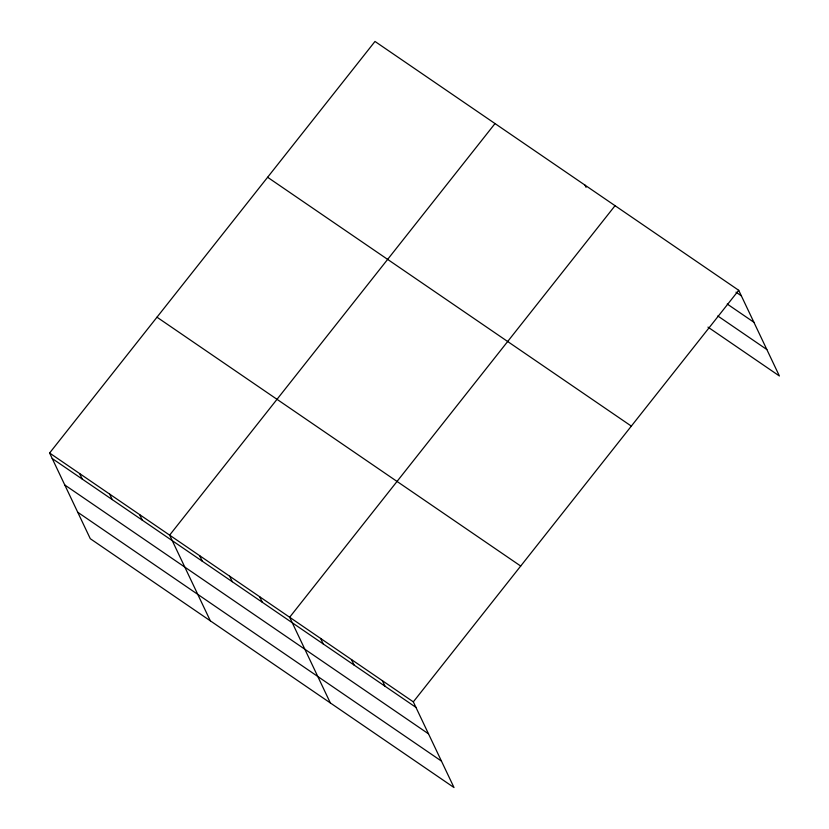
<?xml version="1.0" encoding="UTF-8"?>
<svg xmlns="http://www.w3.org/2000/svg" width="829" height="829" viewBox="0 0 829 829"><rect width="100%" height="100%" fill="white"/><g stroke="black" fill="none" stroke-linecap="round" stroke-linejoin="round"><path stroke-width="1.24" d="M49.605 453.017L413.319 701.862L454.012 787.55L90.288 538.705L49.605 453.017L374.988 41.45L738.712 290.295L779.395 375.983L707.966 327.113M495.017 123.573L169.634 535.13L210.317 620.817M615.045 205.696L289.653 617.253L330.346 702.94M413.319 701.862L738.712 290.295M735.997 292.171L741.333 295.818M727.24 304.036L753.893 322.274M717.8 315.973L766.835 349.527M267.612 177.271L631.335 426.116M156.982 317.196L520.705 566.052M52.217 458.53L415.94 707.375M64.786 484.986L428.5 733.841M77.729 512.239L441.442 761.095M585.036 185.157L586.082 187.364M382.407 680.713L385.029 686.225M351.486 659.563L354.107 665.076M320.574 638.403L323.196 643.926M259.653 596.725L262.275 602.237M229.643 576.196L232.265 581.709M199.634 555.668L202.255 561.181M139.624 514.602L142.246 520.125M109.615 494.074L112.236 499.586M79.605 473.546L82.226 479.058"/></g></svg>
